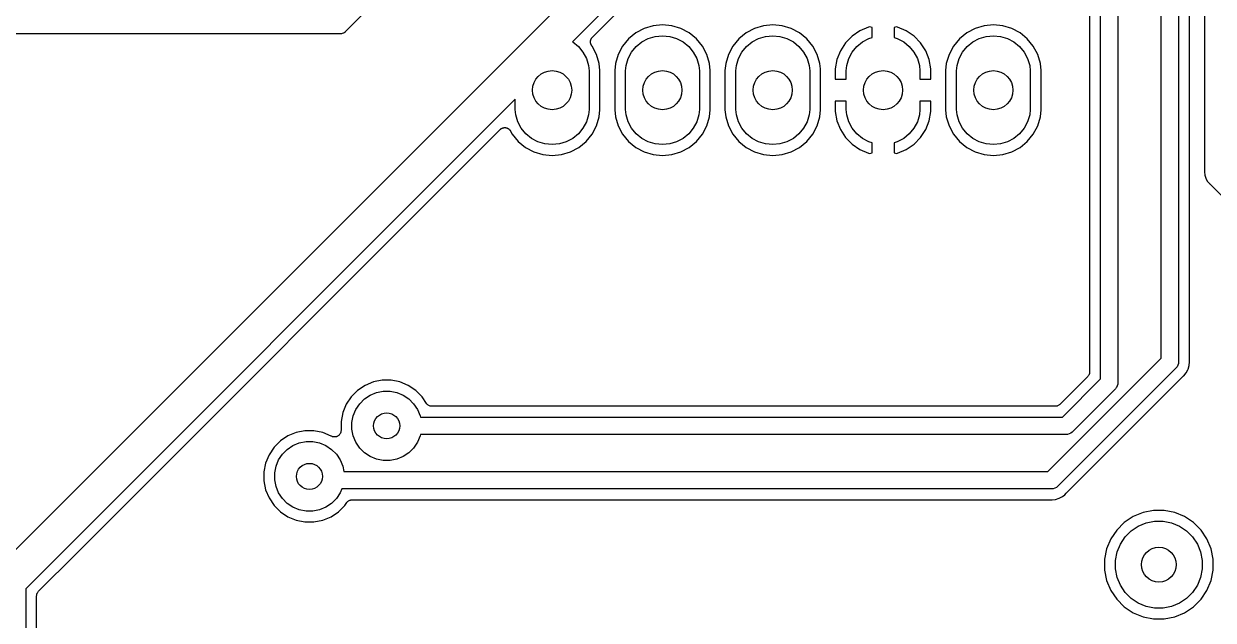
# Model space of a CAD drawing. Extents: x 44 to 126, y -146 to -44.
# Drawn here: x 61.49 to 88.88, y -120.15 to -106.42 of the extents above; entities that cross this region are included whole.
import ezdxf

# ---------------------------------------------------------------- set-up
doc = ezdxf.new("R2010")
doc.units = 0
doc.layers.add('BLACK', color=7, linetype='CONTINUOUS')

msp = doc.modelspace()

# ---------------------------------------------------------------- linework, layer by layer
at = {"layer": 'BLACK', "linetype": 'CONTINUOUS'}
for p, q in [((78.5461, -96.9599), (68.897, -106.609)), ((86.037, -97.6925), (86.037, -114.432)), ((86.287, -114.598), (86.287, -97.6728)), ((86.687, -97.7458), (86.687, -114.671)), ((87.684, -114.12), (87.684, -103.646)), ((88.084, -103.646), (88.084, -114.193)), ((60.8292, -119.005), (75.8, -104.034)), ((88.334, -114.174), (88.334, -103.912)), ((88.684, -103.879), (88.684, -109.806)), ((76.469, -104.497), (74.129, -106.837)), ((74.587, -106.732), (76.6318, -104.688)), ((75.777, -106.529), (75.5859, -106.631)), ((75.9844, -106.466), (75.777, -106.529)), ((76.2, -106.445), (75.9844, -106.466)), ((76.4156, -106.466), (76.2, -106.445)), ((76.623, -106.529), (76.4156, -106.466)), ((76.8141, -106.631), (76.623, -106.529)), ((78.317, -106.529), (78.1259, -106.631)), ((78.5244, -106.466), (78.317, -106.529)), ((78.74, -106.445), (78.5244, -106.466)), ((78.9556, -106.466), (78.74, -106.445)), ((79.163, -106.529), (78.9556, -106.466)), ((79.3541, -106.631), (79.163, -106.529)), ((80.9446, -106.498), (80.7451, -106.585)), ((80.9734, -106.492), (80.9446, -106.498)), ((81.026, -106.511), (80.9734, -106.492)), ((81.026, -106.739), (81.026, -106.511)), ((81.5866, -106.492), (81.534, -106.511)), ((81.534, -106.511), (81.534, -106.739)), ((81.6154, -106.498), (81.5866, -106.492)), ((81.8149, -106.585), (81.6154, -106.498)), ((83.397, -106.529), (83.2059, -106.631)), ((83.6044, -106.466), (83.397, -106.529)), ((83.82, -106.445), (83.6044, -106.466)), ((84.0356, -106.466), (83.82, -106.445)), ((84.243, -106.529), (84.0356, -106.466)), ((84.4341, -106.631), (84.243, -106.529)), ((68.7981, -106.65), (58.6268, -106.65)), ((68.8043, -106.651), (68.7981, -106.65)), ((68.8104, -106.65), (68.8043, -106.651)), ((68.8288, -106.648), (68.8104, -106.65)), ((68.8104, -106.65), (68.8104, -106.65)), ((68.8523, -106.641), (68.8288, -106.648)), ((68.874, -106.629), (68.8523, -106.641)), ((68.8931, -106.614), (68.874, -106.629)), ((68.897, -106.609), (68.8931, -106.614)), ((74.5454, -106.816), (74.5461, -106.809)), ((74.5461, -106.809), (74.5484, -106.801)), ((74.5484, -106.801), (74.55, -106.794)), ((74.55, -106.794), (74.5526, -106.787)), ((74.5526, -106.787), (74.5546, -106.781)), ((74.5546, -106.781), (74.5583, -106.774)), ((74.5583, -106.774), (74.5614, -106.767)), ((74.5614, -106.767), (74.5652, -106.761)), ((74.5652, -106.761), (74.5685, -106.755)), ((74.5685, -106.755), (74.5735, -106.749)), ((74.5735, -106.749), (74.5779, -106.742)), ((74.5779, -106.742), (74.5827, -106.738)), ((74.5827, -106.738), (74.587, -106.732)), ((75.4184, -106.768), (75.281, -106.936)), ((75.5859, -106.631), (75.4184, -106.768)), ((75.7255, -106.84), (75.8731, -106.761)), ((75.8731, -106.761), (76.0334, -106.712)), ((76.0334, -106.712), (76.2, -106.696)), ((76.2, -106.696), (76.3666, -106.712)), ((76.3666, -106.712), (76.5269, -106.761)), ((76.5269, -106.761), (76.6745, -106.84)), ((76.9816, -106.768), (76.8141, -106.631)), ((77.119, -106.936), (76.9816, -106.768)), ((77.9584, -106.768), (77.821, -106.936)), ((78.1259, -106.631), (77.9584, -106.768)), ((78.2655, -106.84), (78.4131, -106.761)), ((78.4131, -106.761), (78.5734, -106.712)), ((78.5734, -106.712), (78.74, -106.696)), ((78.74, -106.696), (78.9066, -106.712)), ((78.9066, -106.712), (79.0669, -106.761)), ((79.0669, -106.761), (79.2145, -106.84)), ((79.5216, -106.768), (79.3541, -106.631)), ((79.659, -106.936), (79.5216, -106.768)), ((80.567, -106.708), (80.4164, -106.863)), ((80.7451, -106.585), (80.567, -106.708)), ((80.8055, -106.84), (80.9531, -106.761)), ((80.9531, -106.761), (81.026, -106.739)), ((81.534, -106.739), (81.6069, -106.761)), ((81.6069, -106.761), (81.7545, -106.84)), ((81.993, -106.708), (81.8149, -106.585)), ((82.1436, -106.863), (81.993, -106.708)), ((83.0384, -106.768), (82.901, -106.936)), ((83.2059, -106.631), (83.0384, -106.768)), ((83.3455, -106.84), (83.4931, -106.761)), ((83.4931, -106.761), (83.6534, -106.712)), ((83.6534, -106.712), (83.82, -106.696)), ((83.82, -106.696), (83.9866, -106.712)), ((83.9866, -106.712), (84.1469, -106.761)), ((84.1469, -106.761), (84.2945, -106.84)), ((84.6016, -106.768), (84.4341, -106.631)), ((84.739, -106.936), (84.6016, -106.768)), ((74.129, -106.837), (74.1345, -106.84)), ((74.1345, -106.84), (74.2639, -106.946)), ((74.2639, -106.946), (74.3702, -107.075)), ((74.3702, -107.075), (74.4491, -107.223)), ((74.5431, -106.838), (74.5439, -106.83)), ((74.5437, -106.845), (74.5431, -106.838)), ((74.5437, -106.851), (74.5437, -106.845)), ((74.5451, -106.859), (74.5437, -106.851)), ((74.5439, -106.83), (74.544, -106.822)), ((74.544, -106.822), (74.5454, -106.816)), ((74.5459, -106.867), (74.5451, -106.859)), ((74.5478, -106.874), (74.5459, -106.867)), ((74.549, -106.88), (74.5478, -106.874)), ((74.552, -106.888), (74.549, -106.88)), ((74.5542, -106.895), (74.552, -106.888)), ((74.5574, -106.901), (74.5542, -106.895)), ((74.5599, -106.907), (74.5574, -106.901)), ((74.5642, -106.914), (74.5599, -106.907)), ((74.5679, -106.921), (74.5642, -106.914)), ((74.5721, -106.926), (74.5679, -106.921)), ((74.5758, -106.932), (74.5721, -106.926)), ((74.5772, -106.934), (74.5758, -106.932)), ((74.579, -106.936), (74.5772, -106.934)), ((74.6812, -107.127), (74.579, -106.936)), ((75.281, -106.936), (75.1788, -107.127)), ((75.4109, -107.223), (75.4898, -107.075)), ((75.4898, -107.075), (75.5961, -106.946)), ((75.5961, -106.946), (75.7255, -106.84)), ((76.6745, -106.84), (76.8039, -106.946)), ((76.8039, -106.946), (76.9102, -107.075)), ((76.9102, -107.075), (76.9891, -107.223)), ((77.2212, -107.127), (77.119, -106.936)), ((77.821, -106.936), (77.7188, -107.127)), ((77.9509, -107.223), (78.0298, -107.075)), ((78.0298, -107.075), (78.1361, -106.946)), ((78.1361, -106.946), (78.2655, -106.84)), ((79.2145, -106.84), (79.3439, -106.946)), ((79.3439, -106.946), (79.4502, -107.075)), ((79.4502, -107.075), (79.5291, -107.223)), ((79.7612, -107.127), (79.659, -106.936)), ((80.2989, -107.045), (80.2192, -107.246)), ((80.4164, -106.863), (80.2989, -107.045)), ((80.4909, -107.223), (80.5698, -107.075)), ((80.5698, -107.075), (80.6761, -106.946)), ((80.6761, -106.946), (80.8055, -106.84)), ((81.7545, -106.84), (81.8839, -106.946)), ((81.8839, -106.946), (81.9902, -107.075)), ((81.9902, -107.075), (82.0691, -107.223)), ((82.2611, -107.045), (82.1436, -106.863)), ((82.3408, -107.246), (82.2611, -107.045)), ((82.901, -106.936), (82.7988, -107.127)), ((83.0309, -107.223), (83.1098, -107.075)), ((83.1098, -107.075), (83.2161, -106.946)), ((83.2161, -106.946), (83.3455, -106.84)), ((84.2945, -106.84), (84.4239, -106.946)), ((84.4239, -106.946), (84.5302, -107.075)), ((84.5302, -107.075), (84.6091, -107.223)), ((84.8412, -107.127), (84.739, -106.936)), ((74.4491, -107.223), (74.4977, -107.383)), ((74.7441, -107.334), (74.6812, -107.127)), ((74.76, -107.496), (74.7441, -107.334)), ((75.1159, -107.334), (75.1, -107.496)), ((75.1788, -107.127), (75.1159, -107.334)), ((75.3623, -107.383), (75.4109, -107.223)), ((76.9891, -107.223), (77.0377, -107.383)), ((77.2841, -107.334), (77.2212, -107.127)), ((77.3, -107.496), (77.2841, -107.334)), ((77.6559, -107.334), (77.64, -107.496)), ((77.7188, -107.127), (77.6559, -107.334)), ((77.9023, -107.383), (77.9509, -107.223)), ((79.5291, -107.223), (79.5777, -107.383)), ((79.8241, -107.334), (79.7612, -107.127)), ((79.8365, -107.461), (79.8241, -107.334)), ((80.2192, -107.246), (80.18, -107.46)), ((80.4423, -107.383), (80.4909, -107.223)), ((82.0691, -107.223), (82.1177, -107.383)), ((82.38, -107.46), (82.3408, -107.246)), ((82.7359, -107.334), (82.72, -107.496)), ((82.7988, -107.127), (82.7359, -107.334)), ((82.9823, -107.383), (83.0309, -107.223)), ((84.6091, -107.223), (84.6577, -107.383)), ((84.9041, -107.334), (84.8412, -107.127)), ((84.92, -107.496), (84.9041, -107.334)), ((74.4977, -107.383), (74.51, -107.508)), ((74.51, -107.508), (74.51, -108.392)), ((74.76, -108.404), (74.76, -107.496)), ((75.1, -107.496), (75.1, -108.404)), ((75.35, -107.508), (75.3623, -107.383)), ((75.35, -108.392), (75.35, -107.508)), ((77.0377, -107.383), (77.05, -107.508)), ((77.05, -107.508), (77.05, -108.392)), ((77.3, -108.404), (77.3, -107.496)), ((77.64, -107.496), (77.64, -108.404)), ((77.89, -107.508), (77.9023, -107.383)), ((77.89, -108.392), (77.89, -107.508)), ((79.5777, -107.383), (79.59, -107.508)), ((79.59, -107.508), (79.59, -108.392)), ((79.8365, -107.461), (79.8365, -107.461)), ((79.84, -107.496), (79.8365, -107.461)), ((79.84, -108.404), (79.84, -107.496)), ((80.18, -107.46), (80.18, -107.696)), ((80.43, -107.508), (80.4423, -107.383)), ((80.43, -107.696), (80.43, -107.508)), ((82.1177, -107.383), (82.13, -107.508)), ((82.13, -107.508), (82.13, -107.696)), ((82.38, -107.696), (82.38, -107.46)), ((82.72, -107.496), (82.72, -108.404)), ((82.97, -107.508), (82.9823, -107.383)), ((82.97, -108.392), (82.97, -107.508)), ((84.6577, -107.383), (84.67, -107.508)), ((84.67, -107.508), (84.67, -108.392)), ((84.92, -108.404), (84.92, -107.496)), ((80.18, -107.696), (80.43, -107.696)), ((82.13, -107.696), (82.38, -107.696)), ((72.81, -108.156), (61.54, -119.426)), ((72.81, -108.392), (72.81, -108.156)), ((72.8223, -108.517), (72.81, -108.392)), ((74.51, -108.392), (74.4977, -108.517)), ((74.7441, -108.566), (74.76, -108.404)), ((75.1, -108.404), (75.1159, -108.566)), ((75.3623, -108.517), (75.35, -108.392)), ((77.05, -108.392), (77.0377, -108.517)), ((77.2841, -108.566), (77.3, -108.404)), ((77.64, -108.404), (77.6559, -108.566)), ((77.9023, -108.517), (77.89, -108.392)), ((79.59, -108.392), (79.5777, -108.517)), ((79.8241, -108.566), (79.84, -108.404)), ((80.18, -108.204), (80.18, -108.44)), ((80.43, -108.204), (80.18, -108.204)), ((80.18, -108.44), (80.2192, -108.654)), ((80.43, -108.392), (80.43, -108.204)), ((80.4423, -108.517), (80.43, -108.392)), ((82.13, -108.392), (82.1177, -108.517)), ((82.13, -108.204), (82.13, -108.392)), ((82.38, -108.204), (82.13, -108.204)), ((82.3408, -108.654), (82.38, -108.44)), ((82.38, -108.44), (82.38, -108.204)), ((82.72, -108.404), (82.7359, -108.566)), ((82.9823, -108.517), (82.97, -108.392)), ((84.67, -108.392), (84.6577, -108.517)), ((84.9041, -108.566), (84.92, -108.404)), ((72.8709, -108.677), (72.8223, -108.517)), ((72.9498, -108.825), (72.8709, -108.677)), ((74.4491, -108.677), (74.3702, -108.825)), ((74.4977, -108.517), (74.4491, -108.677)), ((74.6812, -108.773), (74.7441, -108.566)), ((75.1159, -108.566), (75.1788, -108.773)), ((75.4109, -108.677), (75.3623, -108.517)), ((75.4898, -108.825), (75.4109, -108.677)), ((76.9891, -108.677), (76.9102, -108.825)), ((77.0377, -108.517), (76.9891, -108.677)), ((77.2212, -108.773), (77.2841, -108.566)), ((77.6559, -108.566), (77.7188, -108.773)), ((77.9509, -108.677), (77.9023, -108.517)), ((78.0298, -108.825), (77.9509, -108.677)), ((79.5291, -108.677), (79.4502, -108.825)), ((79.5777, -108.517), (79.5291, -108.677)), ((79.7612, -108.773), (79.8241, -108.566)), ((80.2192, -108.654), (80.2989, -108.855)), ((80.4909, -108.677), (80.4423, -108.517)), ((80.5698, -108.825), (80.4909, -108.677)), ((82.0691, -108.677), (81.9902, -108.825)), ((82.1177, -108.517), (82.0691, -108.677)), ((82.2611, -108.855), (82.3408, -108.654)), ((82.7359, -108.566), (82.7988, -108.773)), ((83.0309, -108.677), (82.9823, -108.517)), ((83.1098, -108.825), (83.0309, -108.677)), ((84.6091, -108.677), (84.5302, -108.825)), ((84.6577, -108.517), (84.6091, -108.677)), ((84.8412, -108.773), (84.9041, -108.566)), ((62.6914, -118.628), (72.4636, -108.856)), ((72.4636, -108.856), (72.4651, -108.854)), ((72.4651, -108.854), (72.4705, -108.85)), ((72.4705, -108.85), (72.4754, -108.845)), ((72.4754, -108.845), (72.4819, -108.841)), ((72.4819, -108.841), (72.488, -108.836)), ((72.488, -108.836), (72.4941, -108.833)), ((72.4941, -108.833), (72.4999, -108.829)), ((72.4999, -108.829), (72.5071, -108.826)), ((72.5071, -108.826), (72.514, -108.823)), ((72.514, -108.823), (72.5206, -108.821)), ((72.5206, -108.821), (72.527, -108.818)), ((72.527, -108.818), (72.5346, -108.817)), ((72.5346, -108.817), (72.5421, -108.814)), ((72.5421, -108.814), (72.549, -108.814)), ((72.549, -108.814), (72.5558, -108.813)), ((72.5558, -108.813), (72.5635, -108.813)), ((72.5635, -108.813), (72.5713, -108.812)), ((72.5713, -108.812), (72.5781, -108.813)), ((72.5781, -108.813), (72.585, -108.813)), ((72.585, -108.813), (72.5927, -108.814)), ((72.5927, -108.814), (72.6004, -108.815)), ((72.6004, -108.815), (72.607, -108.817)), ((72.607, -108.817), (72.6137, -108.818)), ((72.6137, -108.818), (72.6209, -108.821)), ((72.6209, -108.821), (72.6283, -108.824)), ((72.6283, -108.824), (72.6344, -108.827)), ((72.6344, -108.827), (72.6407, -108.83)), ((72.6407, -108.83), (72.6472, -108.834)), ((72.6472, -108.834), (72.654, -108.838)), ((72.654, -108.838), (72.6593, -108.842)), ((72.6593, -108.842), (72.665, -108.846)), ((72.665, -108.846), (72.6705, -108.852)), ((72.6705, -108.852), (72.6765, -108.857)), ((72.6765, -108.857), (72.6808, -108.862)), ((72.6808, -108.862), (72.6857, -108.867)), ((72.6857, -108.867), (72.69, -108.873)), ((72.69, -108.873), (72.6949, -108.879)), ((72.6949, -108.879), (72.6981, -108.885)), ((72.6981, -108.885), (72.702, -108.891)), ((72.702, -108.891), (72.741, -108.964)), ((72.741, -108.964), (72.8784, -109.132)), ((73.0561, -108.954), (72.9498, -108.825)), ((73.1855, -109.06), (73.0561, -108.954)), ((74.2639, -108.954), (74.1345, -109.06)), ((74.3702, -108.825), (74.2639, -108.954)), ((74.4416, -109.132), (74.579, -108.964)), ((74.579, -108.964), (74.6812, -108.773)), ((75.1788, -108.773), (75.281, -108.964)), ((75.281, -108.964), (75.4184, -109.132)), ((75.5961, -108.954), (75.4898, -108.825)), ((75.7255, -109.06), (75.5961, -108.954)), ((76.8039, -108.954), (76.6745, -109.06)), ((76.9102, -108.825), (76.8039, -108.954)), ((76.9816, -109.132), (77.119, -108.964)), ((77.119, -108.964), (77.2212, -108.773)), ((77.7188, -108.773), (77.821, -108.964)), ((77.821, -108.964), (77.9584, -109.132)), ((78.1361, -108.954), (78.0298, -108.825)), ((78.2655, -109.06), (78.1361, -108.954)), ((79.3439, -108.954), (79.2145, -109.06)), ((79.4502, -108.825), (79.3439, -108.954)), ((79.5216, -109.132), (79.659, -108.964)), ((79.659, -108.964), (79.7612, -108.773)), ((80.2989, -108.855), (80.4164, -109.037)), ((80.6761, -108.954), (80.5698, -108.825)), ((80.8055, -109.06), (80.6761, -108.954)), ((81.8839, -108.954), (81.7545, -109.06)), ((81.9902, -108.825), (81.8839, -108.954)), ((82.1436, -109.037), (82.2611, -108.855)), ((82.7988, -108.773), (82.901, -108.964)), ((82.901, -108.964), (83.0384, -109.132)), ((83.2161, -108.954), (83.1098, -108.825)), ((83.3455, -109.06), (83.2161, -108.954)), ((84.4239, -108.954), (84.2945, -109.06)), ((84.5302, -108.825), (84.4239, -108.954)), ((84.6016, -109.132), (84.739, -108.964)), ((84.739, -108.964), (84.8412, -108.773)), ((72.8784, -109.132), (73.0459, -109.269)), ((73.0459, -109.269), (73.237, -109.371)), ((73.3331, -109.139), (73.1855, -109.06)), ((73.4934, -109.188), (73.3331, -109.139)), ((73.66, -109.204), (73.4934, -109.188)), ((73.8266, -109.188), (73.66, -109.204)), ((73.9869, -109.139), (73.8266, -109.188)), ((74.1345, -109.06), (73.9869, -109.139)), ((74.083, -109.371), (74.2741, -109.269)), ((74.2741, -109.269), (74.4416, -109.132)), ((75.4184, -109.132), (75.5859, -109.269)), ((75.5859, -109.269), (75.777, -109.371)), ((75.8731, -109.139), (75.7255, -109.06)), ((76.0334, -109.188), (75.8731, -109.139)), ((76.2, -109.204), (76.0334, -109.188)), ((76.3666, -109.188), (76.2, -109.204)), ((76.5269, -109.139), (76.3666, -109.188)), ((76.6745, -109.06), (76.5269, -109.139)), ((76.623, -109.371), (76.8141, -109.269)), ((76.8141, -109.269), (76.9816, -109.132)), ((77.9584, -109.132), (78.1259, -109.269)), ((78.1259, -109.269), (78.317, -109.371)), ((78.4131, -109.139), (78.2655, -109.06)), ((78.5734, -109.188), (78.4131, -109.139)), ((78.74, -109.204), (78.5734, -109.188)), ((78.9066, -109.188), (78.74, -109.204)), ((79.0669, -109.139), (78.9066, -109.188)), ((79.2145, -109.06), (79.0669, -109.139)), ((79.163, -109.371), (79.3541, -109.269)), ((79.3541, -109.269), (79.5216, -109.132)), ((80.4164, -109.037), (80.567, -109.192)), ((80.567, -109.192), (80.7451, -109.315)), ((80.9531, -109.139), (80.8055, -109.06)), ((81.026, -109.161), (80.9531, -109.139)), ((81.026, -109.389), (81.026, -109.161)), ((81.6069, -109.139), (81.534, -109.161)), ((81.534, -109.161), (81.534, -109.389)), ((81.7545, -109.06), (81.6069, -109.139)), ((81.8149, -109.315), (81.993, -109.192)), ((81.993, -109.192), (82.1436, -109.037)), ((83.0384, -109.132), (83.2059, -109.269)), ((83.2059, -109.269), (83.397, -109.371)), ((83.4931, -109.139), (83.3455, -109.06)), ((83.6534, -109.188), (83.4931, -109.139)), ((83.82, -109.204), (83.6534, -109.188)), ((83.9866, -109.188), (83.82, -109.204)), ((84.1469, -109.139), (83.9866, -109.188)), ((84.2945, -109.06), (84.1469, -109.139)), ((84.243, -109.371), (84.4341, -109.269)), ((84.4341, -109.269), (84.6016, -109.132)), ((73.237, -109.371), (73.4444, -109.434)), ((73.4444, -109.434), (73.66, -109.455)), ((73.66, -109.455), (73.8756, -109.434)), ((73.8756, -109.434), (74.083, -109.371)), ((75.777, -109.371), (75.9844, -109.434)), ((75.9844, -109.434), (76.2, -109.455)), ((76.2, -109.455), (76.4156, -109.434)), ((76.4156, -109.434), (76.623, -109.371)), ((78.317, -109.371), (78.5244, -109.434)), ((78.5244, -109.434), (78.74, -109.455)), ((78.74, -109.455), (78.9556, -109.434)), ((78.9556, -109.434), (79.163, -109.371)), ((80.7451, -109.315), (80.9446, -109.402)), ((80.9446, -109.402), (80.9734, -109.408)), ((80.9734, -109.408), (81.026, -109.389)), ((81.534, -109.389), (81.5866, -109.408)), ((81.5866, -109.408), (81.6154, -109.402)), ((81.6154, -109.402), (81.8149, -109.315)), ((83.397, -109.371), (83.6044, -109.434)), ((83.6044, -109.434), (83.82, -109.455)), ((83.82, -109.455), (84.0356, -109.434)), ((84.0356, -109.434), (84.243, -109.371)), ((88.6833, -109.821), (88.6822, -109.832)), ((88.684, -109.808), (88.6833, -109.815)), ((88.6833, -109.815), (88.6833, -109.821)), ((88.684, -109.806), (88.684, -109.808)), ((88.6822, -109.832), (88.6894, -109.906)), ((88.6894, -109.906), (88.7109, -109.976)), ((88.7109, -109.976), (88.7457, -110.041)), ((88.7457, -110.041), (88.7656, -110.066)), ((88.7656, -110.066), (88.7926, -110.099)), ((88.7926, -110.099), (88.8012, -110.106)), ((88.8012, -110.106), (88.8028, -110.107)), ((88.8028, -110.107), (88.8072, -110.112)), ((88.8072, -110.112), (88.8121, -110.116)), ((88.8121, -110.116), (94.0691, -115.373)), ((85.0774, -116.727), (87.684, -114.12)), ((88.084, -114.193), (88.085, -114.203)), ((88.085, -114.203), (88.084, -114.213)), ((88.3275, -114.291), (88.3362, -114.203)), ((88.3346, -114.18), (88.334, -114.174)), ((88.3345, -114.186), (88.3346, -114.18)), ((88.3347, -114.188), (88.3345, -114.186)), ((88.3362, -114.203), (88.3347, -114.188)), ((88.0185, -114.352), (85.3086, -117.061)), ((86.0295, -114.477), (86.0255, -114.49)), ((86.0337, -114.464), (86.0295, -114.477)), ((86.0338, -114.463), (86.0337, -114.464)), ((86.034, -114.462), (86.0338, -114.463)), ((86.0354, -114.448), (86.034, -114.462)), ((86.037, -114.435), (86.0354, -114.448)), ((86.037, -114.432), (86.037, -114.433)), ((86.037, -114.433), (86.037, -114.433)), ((86.037, -114.433), (86.037, -114.433)), ((86.037, -114.433), (86.037, -114.435)), ((88.0261, -114.345), (88.0185, -114.352)), ((88.0324, -114.338), (88.0261, -114.345)), ((88.0388, -114.33), (88.0324, -114.338)), ((88.0511, -114.315), (88.0388, -114.33)), ((88.0697, -114.28), (88.0511, -114.315)), ((88.0811, -114.242), (88.0697, -114.28)), ((88.084, -114.213), (88.0811, -114.242)), ((88.084, -114.213), (88.084, -114.213)), ((88.2037, -114.523), (88.26, -114.454)), ((88.26, -114.454), (88.2956, -114.388)), ((88.2956, -114.388), (88.3018, -114.376)), ((88.2956, -114.388), (88.2956, -114.388)), ((88.3018, -114.376), (88.3275, -114.291)), ((69.3526, -114.747), (69.1807, -114.861)), ((69.5437, -114.667), (69.3526, -114.747)), ((69.7466, -114.627), (69.5437, -114.667)), ((69.9534, -114.627), (69.7466, -114.627)), ((70.1563, -114.667), (69.9534, -114.627)), ((70.3474, -114.747), (70.1563, -114.667)), ((70.5193, -114.861), (70.3474, -114.747)), ((85.9931, -114.539), (85.3485, -115.183)), ((85.4082, -115.477), (86.287, -114.598)), ((86.0018, -114.528), (85.9931, -114.539)), ((86.0108, -114.517), (86.0018, -114.528)), ((86.0112, -114.517), (86.0108, -114.517)), ((86.0116, -114.516), (86.0112, -114.517)), ((86.0182, -114.504), (86.0116, -114.516)), ((86.0249, -114.492), (86.0182, -114.504)), ((86.0251, -114.491), (86.0249, -114.492)), ((86.0255, -114.49), (86.0251, -114.491)), ((86.6841, -114.72), (86.6727, -114.758)), ((86.688, -114.681), (86.6841, -114.72)), ((86.687, -114.671), (86.688, -114.681)), ((87.4523, -115.271), (88.1814, -114.542)), ((88.1814, -114.542), (88.1828, -114.541)), ((88.1828, -114.541), (88.1878, -114.537)), ((88.1878, -114.537), (88.1923, -114.532)), ((88.1923, -114.532), (88.2037, -114.523)), ((69.0344, -115.008), (68.9195, -115.18)), ((69.1807, -114.861), (69.0344, -115.008)), ((69.34, -115.056), (69.4711, -114.968)), ((69.4711, -114.968), (69.6166, -114.908)), ((69.6166, -114.908), (69.7712, -114.877)), ((69.7712, -114.877), (69.9288, -114.877)), ((69.9288, -114.877), (70.0834, -114.908)), ((70.0834, -114.908), (70.2289, -114.968)), ((70.2289, -114.968), (70.36, -115.056)), ((70.6656, -115.008), (70.5193, -114.861)), ((70.7676, -115.16), (70.6656, -115.008)), ((86.6215, -114.829), (85.6394, -115.811)), ((86.6291, -114.823), (86.6215, -114.829)), ((86.6415, -114.808), (86.6291, -114.823)), ((86.6541, -114.793), (86.6415, -114.808)), ((86.6727, -114.758), (86.6541, -114.793)), ((68.9195, -115.18), (68.8404, -115.371)), ((69.0807, -115.444), (69.141, -115.298)), ((69.141, -115.298), (69.2286, -115.167)), ((69.2286, -115.167), (69.34, -115.056)), ((70.36, -115.056), (70.4714, -115.167)), ((70.4714, -115.167), (70.559, -115.298)), ((70.559, -115.298), (70.6193, -115.444)), ((70.7764, -115.171), (70.7676, -115.16)), ((70.7851, -115.182), (70.7764, -115.171)), ((70.7857, -115.182), (70.7851, -115.182)), ((70.7862, -115.183), (70.7857, -115.182)), ((70.7969, -115.192), (70.7862, -115.183)), ((70.8076, -115.201), (70.7969, -115.192)), ((70.8082, -115.201), (70.8076, -115.201)), ((70.8088, -115.202), (70.8082, -115.201)), ((70.821, -115.208), (70.8088, -115.202)), ((70.8332, -115.215), (70.821, -115.208)), ((70.8339, -115.215), (70.8332, -115.215)), ((70.8346, -115.215), (70.8339, -115.215)), ((70.8479, -115.22), (70.8346, -115.215)), ((70.8611, -115.224), (70.8479, -115.22)), ((70.8619, -115.224), (70.8611, -115.224)), ((70.8625, -115.224), (70.8619, -115.224)), ((70.8764, -115.225), (70.8625, -115.224)), ((70.8902, -115.227), (70.8764, -115.225)), ((70.8916, -115.227), (70.8902, -115.227)), ((70.8917, -115.227), (70.8916, -115.227)), ((70.8923, -115.227), (70.8917, -115.227)), ((70.8917, -115.227), (70.8917, -115.227)), ((85.2425, -115.227), (70.8923, -115.227)), ((85.2562, -115.226), (85.2425, -115.227)), ((85.2701, -115.224), (85.2562, -115.226)), ((85.2708, -115.224), (85.2701, -115.224)), ((85.2716, -115.224), (85.2708, -115.224)), ((85.2849, -115.22), (85.2716, -115.224)), ((85.2982, -115.216), (85.2849, -115.22)), ((85.2989, -115.216), (85.2982, -115.216)), ((85.2996, -115.216), (85.2989, -115.216)), ((85.3119, -115.209), (85.2996, -115.216)), ((85.3242, -115.203), (85.3119, -115.209)), ((85.3248, -115.202), (85.3242, -115.203)), ((85.3255, -115.202), (85.3248, -115.202)), ((85.3362, -115.193), (85.3255, -115.202)), ((85.347, -115.185), (85.3362, -115.193)), ((85.3481, -115.183), (85.347, -115.185)), ((85.3482, -115.183), (85.3481, -115.183)), ((85.3485, -115.183), (85.3482, -115.183)), ((85.3482, -115.183), (85.3482, -115.183)), ((86.4999, -116.224), (87.4523, -115.271)), ((68.8404, -115.371), (68.8, -115.574)), ((69.05, -115.598), (69.0807, -115.444)), ((70.6193, -115.444), (70.6259, -115.477)), ((70.6259, -115.477), (85.4082, -115.477)), ((67.7657, -115.83), (67.5746, -115.91)), ((67.9686, -115.79), (67.7657, -115.83)), ((68.1754, -115.79), (67.9686, -115.79)), ((68.3783, -115.83), (68.1754, -115.79)), ((68.5723, -115.911), (68.3783, -115.83)), ((68.7879, -115.842), (68.781, -115.855)), ((68.788, -115.842), (68.7879, -115.842)), ((68.7881, -115.841), (68.788, -115.842)), ((68.7924, -115.828), (68.7881, -115.841)), ((68.7967, -115.814), (68.7924, -115.828)), ((68.7968, -115.814), (68.7967, -115.814)), ((68.7969, -115.814), (68.7968, -115.814)), ((68.7984, -115.799), (68.7969, -115.814)), ((68.8, -115.785), (68.7984, -115.799)), ((68.8, -115.574), (68.8, -115.783)), ((68.8, -115.783), (68.8, -115.784)), ((68.8, -115.784), (68.8, -115.784)), ((68.8, -115.784), (68.8, -115.784)), ((68.8, -115.784), (68.8, -115.785)), ((69.05, -115.756), (69.05, -115.598)), ((69.0807, -115.91), (69.05, -115.756)), ((85.6027, -115.844), (85.5679, -115.863)), ((85.6331, -115.819), (85.6027, -115.844)), ((85.6394, -115.811), (85.6331, -115.819)), ((67.4027, -116.024), (67.2564, -116.171)), ((67.5746, -115.91), (67.4027, -116.024)), ((67.6931, -116.131), (67.8386, -116.071)), ((67.8386, -116.071), (67.9932, -116.04)), ((67.9932, -116.04), (68.1508, -116.04)), ((68.1508, -116.04), (68.3054, -116.071)), ((68.3054, -116.071), (68.4509, -116.131)), ((68.5793, -115.914), (68.5723, -115.911)), ((68.5919, -115.921), (68.5793, -115.914)), ((68.5922, -115.921), (68.5919, -115.921)), ((68.5925, -115.922), (68.5922, -115.921)), ((68.6062, -115.926), (68.5925, -115.922)), ((68.6198, -115.93), (68.6062, -115.926)), ((68.6202, -115.93), (68.6198, -115.93)), ((68.6205, -115.93), (68.6202, -115.93)), ((68.6347, -115.931), (68.6205, -115.93)), ((68.649, -115.933), (68.6347, -115.931)), ((68.6493, -115.933), (68.649, -115.933)), ((68.6496, -115.933), (68.6493, -115.933)), ((68.6638, -115.932), (68.6496, -115.933)), ((68.6781, -115.93), (68.6638, -115.932)), ((68.6784, -115.93), (68.6781, -115.93)), ((68.6787, -115.93), (68.6784, -115.93)), ((68.6924, -115.926), (68.6787, -115.93)), ((68.7062, -115.922), (68.6924, -115.926)), ((68.7065, -115.922), (68.7062, -115.922)), ((68.7068, -115.922), (68.7065, -115.922)), ((68.7193, -115.915), (68.7068, -115.922)), ((68.7321, -115.908), (68.7193, -115.915)), ((68.7324, -115.908), (68.7321, -115.908)), ((68.7327, -115.908), (68.7324, -115.908)), ((68.7436, -115.899), (68.7327, -115.908)), ((68.7549, -115.89), (68.7436, -115.899)), ((68.7552, -115.89), (68.7549, -115.89)), ((68.7554, -115.89), (68.7552, -115.89)), ((68.7644, -115.879), (68.7554, -115.89)), ((68.7738, -115.868), (68.7644, -115.879)), ((68.7739, -115.867), (68.7738, -115.868)), ((68.7741, -115.867), (68.7739, -115.867)), ((68.781, -115.855), (68.7741, -115.867)), ((69.141, -116.056), (69.0807, -115.91)), ((69.2286, -116.187), (69.141, -116.056)), ((70.559, -116.056), (70.4714, -116.187)), ((70.6193, -115.91), (70.559, -116.056)), ((70.6259, -115.877), (70.6193, -115.91)), ((85.4812, -115.877), (70.6259, -115.877)), ((85.491, -115.878), (85.4812, -115.877)), ((85.5008, -115.877), (85.491, -115.878)), ((85.5302, -115.874), (85.5008, -115.877)), ((85.5008, -115.877), (85.5008, -115.877)), ((85.5679, -115.863), (85.5302, -115.874)), ((67.1415, -116.343), (67.0624, -116.534)), ((67.2564, -116.171), (67.1415, -116.343)), ((67.363, -116.461), (67.4506, -116.33)), ((67.4506, -116.33), (67.562, -116.219)), ((67.562, -116.219), (67.6931, -116.131)), ((68.4509, -116.131), (68.582, -116.219)), ((68.582, -116.219), (68.6934, -116.33)), ((68.6934, -116.33), (68.781, -116.461)), ((69.34, -116.298), (69.2286, -116.187)), ((69.4711, -116.386), (69.34, -116.298)), ((69.6166, -116.446), (69.4711, -116.386)), ((70.2289, -116.386), (70.0834, -116.446)), ((70.36, -116.298), (70.2289, -116.386)), ((70.4714, -116.187), (70.36, -116.298)), ((85.4993, -117.224), (86.4862, -116.237)), ((86.4862, -116.237), (86.4924, -116.23)), ((86.4924, -116.23), (86.4999, -116.224)), ((67.0624, -116.534), (67.022, -116.737)), ((67.272, -116.761), (67.3027, -116.607)), ((67.3027, -116.607), (67.363, -116.461)), ((68.781, -116.461), (68.8413, -116.607)), ((68.8413, -116.607), (68.8652, -116.727)), ((69.7712, -116.477), (69.6166, -116.446)), ((69.9288, -116.477), (69.7712, -116.477)), ((70.0834, -116.446), (69.9288, -116.477)), ((67.022, -116.737), (67.022, -116.943)), ((67.022, -116.943), (67.0624, -117.146)), ((67.272, -116.919), (67.272, -116.761)), ((67.3027, -117.073), (67.272, -116.919)), ((68.8652, -116.727), (85.0774, -116.727)), ((67.0624, -117.146), (67.1415, -117.337)), ((67.363, -117.219), (67.3027, -117.073)), ((68.819, -117.127), (68.781, -117.219)), ((85.1504, -117.127), (68.819, -117.127)), ((85.1603, -117.128), (85.1504, -117.127)), ((85.1701, -117.127), (85.1603, -117.128)), ((85.1995, -117.124), (85.1701, -117.127)), ((85.1701, -117.127), (85.1701, -117.127)), ((85.2372, -117.113), (85.1995, -117.124)), ((85.2719, -117.094), (85.2372, -117.113)), ((85.3024, -117.069), (85.2719, -117.094)), ((85.3086, -117.061), (85.3024, -117.069)), ((67.1415, -117.337), (67.2564, -117.509)), ((67.4506, -117.35), (67.363, -117.219)), ((67.562, -117.461), (67.4506, -117.35)), ((67.6931, -117.549), (67.562, -117.461)), ((68.582, -117.461), (68.4509, -117.549)), ((68.6934, -117.35), (68.582, -117.461)), ((68.781, -117.219), (68.6934, -117.35)), ((68.8876, -117.509), (68.9315, -117.444)), ((68.9315, -117.444), (68.9318, -117.443)), ((68.9318, -117.443), (68.9318, -117.443)), ((68.9318, -117.443), (68.9319, -117.443)), ((68.9319, -117.443), (68.9326, -117.442)), ((68.9326, -117.442), (68.9416, -117.431)), ((68.9416, -117.431), (68.9505, -117.421)), ((68.9505, -117.421), (68.9511, -117.42)), ((68.9511, -117.42), (68.9515, -117.42)), ((68.9515, -117.42), (68.9624, -117.411)), ((68.9624, -117.411), (68.9732, -117.402)), ((68.9732, -117.402), (68.9738, -117.402)), ((68.9738, -117.402), (68.9744, -117.401)), ((68.9744, -117.401), (68.9867, -117.395)), ((68.9867, -117.395), (68.999, -117.388)), ((68.999, -117.388), (68.9997, -117.388)), ((68.9997, -117.388), (69.0004, -117.388)), ((69.0004, -117.388), (69.0137, -117.384)), ((69.0137, -117.384), (69.0271, -117.38)), ((69.0271, -117.38), (69.0278, -117.38)), ((69.0278, -117.38), (69.0285, -117.38)), ((69.0285, -117.38), (69.0423, -117.378)), ((69.0423, -117.378), (69.0562, -117.377)), ((69.0562, -117.377), (85.1308, -117.377)), ((85.1308, -117.377), (85.1329, -117.377)), ((85.1329, -117.377), (85.1392, -117.378)), ((85.1392, -117.378), (85.1455, -117.378)), ((85.1455, -117.378), (85.1603, -117.379)), ((85.1603, -117.379), (85.175, -117.378)), ((85.175, -117.378), (85.2485, -117.37)), ((85.2485, -117.37), (85.3333, -117.345)), ((85.3333, -117.345), (85.4115, -117.303)), ((85.4115, -117.303), (85.4629, -117.261)), ((85.4629, -117.261), (85.4992, -117.224)), ((85.4992, -117.224), (85.4993, -117.224)), ((67.2564, -117.509), (67.4027, -117.656)), ((67.4027, -117.656), (67.5746, -117.77)), ((67.8386, -117.609), (67.6931, -117.549)), ((67.9932, -117.64), (67.8386, -117.609)), ((68.1508, -117.64), (67.9932, -117.64)), ((68.3054, -117.609), (68.1508, -117.64)), ((68.4509, -117.549), (68.3054, -117.609)), ((68.5694, -117.77), (68.7413, -117.656)), ((68.7413, -117.656), (68.8876, -117.509)), ((87.0379, -117.764), (86.8332, -117.901)), ((87.2654, -117.67), (87.0379, -117.764)), ((87.5069, -117.622), (87.2654, -117.67)), ((87.7531, -117.622), (87.5069, -117.622)), ((87.9946, -117.67), (87.7531, -117.622)), ((88.2221, -117.764), (87.9946, -117.67)), ((88.4268, -117.901), (88.2221, -117.764)), ((67.5746, -117.77), (67.7657, -117.85)), ((67.7657, -117.85), (67.9686, -117.89)), ((67.9686, -117.89), (68.1754, -117.89)), ((68.1754, -117.89), (68.3783, -117.85)), ((68.3783, -117.85), (68.5694, -117.77)), ((86.8332, -117.901), (86.6591, -118.075)), ((86.9925, -118.095), (87.1563, -117.986)), ((87.1563, -117.986), (87.3383, -117.91)), ((87.3383, -117.91), (87.5315, -117.872)), ((87.5315, -117.872), (87.7285, -117.872)), ((87.7285, -117.872), (87.9217, -117.91)), ((87.9217, -117.91), (88.1037, -117.986)), ((88.1037, -117.986), (88.2675, -118.095)), ((88.6009, -118.075), (88.4268, -117.901)), ((86.5223, -118.28), (86.428, -118.507)), ((86.6591, -118.075), (86.5223, -118.28)), ((86.7438, -118.398), (86.8532, -118.235)), ((86.8532, -118.235), (86.9925, -118.095)), ((88.2675, -118.095), (88.4068, -118.235)), ((88.4068, -118.235), (88.5162, -118.398)), ((88.7377, -118.28), (88.6009, -118.075)), ((88.832, -118.507), (88.7377, -118.28)), ((86.428, -118.507), (86.38, -118.749)), ((86.63, -118.774), (86.6684, -118.58)), ((86.6684, -118.58), (86.7438, -118.398)), ((88.5162, -118.398), (88.5916, -118.58)), ((88.5916, -118.58), (88.63, -118.774)), ((88.88, -118.749), (88.832, -118.507)), ((61.8339, -119.485), (62.6914, -118.628)), ((86.38, -118.749), (86.38, -118.995)), ((86.63, -118.97), (86.63, -118.774)), ((88.63, -118.774), (88.63, -118.97)), ((88.88, -118.995), (88.88, -118.749)), ((86.38, -118.995), (86.428, -119.237)), ((86.6684, -119.164), (86.63, -118.97)), ((88.63, -118.97), (88.5916, -119.164)), ((88.832, -119.237), (88.88, -118.995)), ((86.428, -119.237), (86.5223, -119.464)), ((86.7438, -119.346), (86.6684, -119.164)), ((86.8532, -119.509), (86.7438, -119.346)), ((88.5162, -119.346), (88.4068, -119.509)), ((88.5916, -119.164), (88.5162, -119.346)), ((88.7377, -119.464), (88.832, -119.237)), ((61.54, -119.426), (61.54, -124.12)), ((61.79, -119.589), (61.7916, -119.576)), ((61.79, -119.591), (61.79, -119.589)), ((61.79, -119.592), (61.79, -119.591)), ((61.79, -119.591), (61.79, -119.591)), ((61.79, -119.591), (61.79, -119.591)), ((61.79, -124.101), (61.79, -119.592)), ((61.7916, -119.576), (61.793, -119.562)), ((61.793, -119.562), (61.7932, -119.561)), ((61.7932, -119.561), (61.7933, -119.56)), ((61.7933, -119.56), (61.7975, -119.547)), ((61.7975, -119.547), (61.8015, -119.534)), ((61.8015, -119.534), (61.8019, -119.533)), ((61.8019, -119.533), (61.8021, -119.532)), ((61.8021, -119.532), (61.8088, -119.52)), ((61.8088, -119.52), (61.8154, -119.508)), ((61.8154, -119.508), (61.8159, -119.507)), ((61.8159, -119.507), (61.8162, -119.507)), ((61.8162, -119.507), (61.8252, -119.496)), ((61.8252, -119.496), (61.8339, -119.485)), ((86.5223, -119.464), (86.6591, -119.669)), ((86.6591, -119.669), (86.8332, -119.843)), ((86.9925, -119.649), (86.8532, -119.509)), ((87.1563, -119.758), (86.9925, -119.649)), ((88.2675, -119.649), (88.1037, -119.758)), ((88.4068, -119.509), (88.2675, -119.649)), ((88.4268, -119.843), (88.6009, -119.669)), ((88.6009, -119.669), (88.7377, -119.464)), ((86.8332, -119.843), (87.0379, -119.98)), ((87.3383, -119.834), (87.1563, -119.758)), ((87.5315, -119.872), (87.3383, -119.834)), ((87.7285, -119.872), (87.5315, -119.872)), ((87.9217, -119.834), (87.7285, -119.872)), ((88.1037, -119.758), (87.9217, -119.834)), ((88.2221, -119.98), (88.4268, -119.843)), ((87.0379, -119.98), (87.2654, -120.074)), ((87.2654, -120.074), (87.5069, -120.122)), ((87.5069, -120.122), (87.7531, -120.122)), ((87.7531, -120.122), (87.9946, -120.074)), ((87.9946, -120.074), (88.2221, -119.98))]:
    msp.add_line(p, q, dxfattribs=at)
at = {"layer": 'BLACK'}
for centre, radius in [((73.66, -107.95), 0.45), ((73.66, -107.95), 0.45), ((76.2, -107.95), 0.45), ((76.2, -107.95), 0.45), ((78.74, -107.95), 0.45), ((78.74, -107.95), 0.45), ((81.28, -107.95), 0.45), ((81.28, -107.95), 0.45), ((83.82, -107.95), 0.45), ((83.82, -107.95), 0.45), ((69.85, -115.677), 0.3), ((68.072, -116.84), 0.3), ((87.63, -118.872), 0.4), ((87.63, -118.872), 0.4)]:
    msp.add_circle(centre, radius, dxfattribs=at)

doc.saveas('drawing.dxf')
